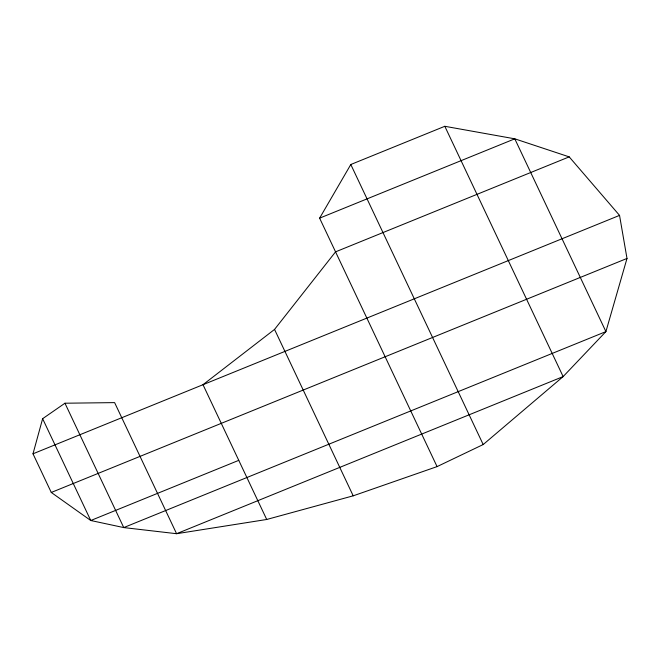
<?xml version="1.0" encoding="UTF-8"?>
<svg xmlns="http://www.w3.org/2000/svg" width="660" height="660" viewBox="0 0 660 660"><rect width="100%" height="100%" fill="white"/><g stroke="black" fill="none" stroke-linecap="round" stroke-linejoin="round"><path stroke-width="0.99" d="M444.815 126.291L563.137 376.588L176.591 533.709L123.75 527.579L90.758 520.509L51.274 492.459L33 453.799L42.628 418.696L64.96 403.219L114.617 402.616L176.591 533.709L266.714 519.478L353.207 495.825L437.068 466.612L483.186 444.543L563.137 376.588L605.913 331.6L627 258.448L619.542 215.391L569.201 156.874L514.792 138.823L444.815 126.291L350.807 164.505L319.621 218.155L437.068 466.612M266.714 519.478L202.999 384.697L274.543 329.414L335.552 251.848L569.201 156.874M319.621 218.155L514.792 138.823L605.913 331.6L123.75 527.579L64.96 403.219M33 453.799L619.542 215.391M51.274 492.459L627 258.448M238.763 460.35L90.758 520.509L42.628 418.696M350.807 164.505L483.186 444.543M274.543 329.414L353.207 495.825"/></g></svg>
